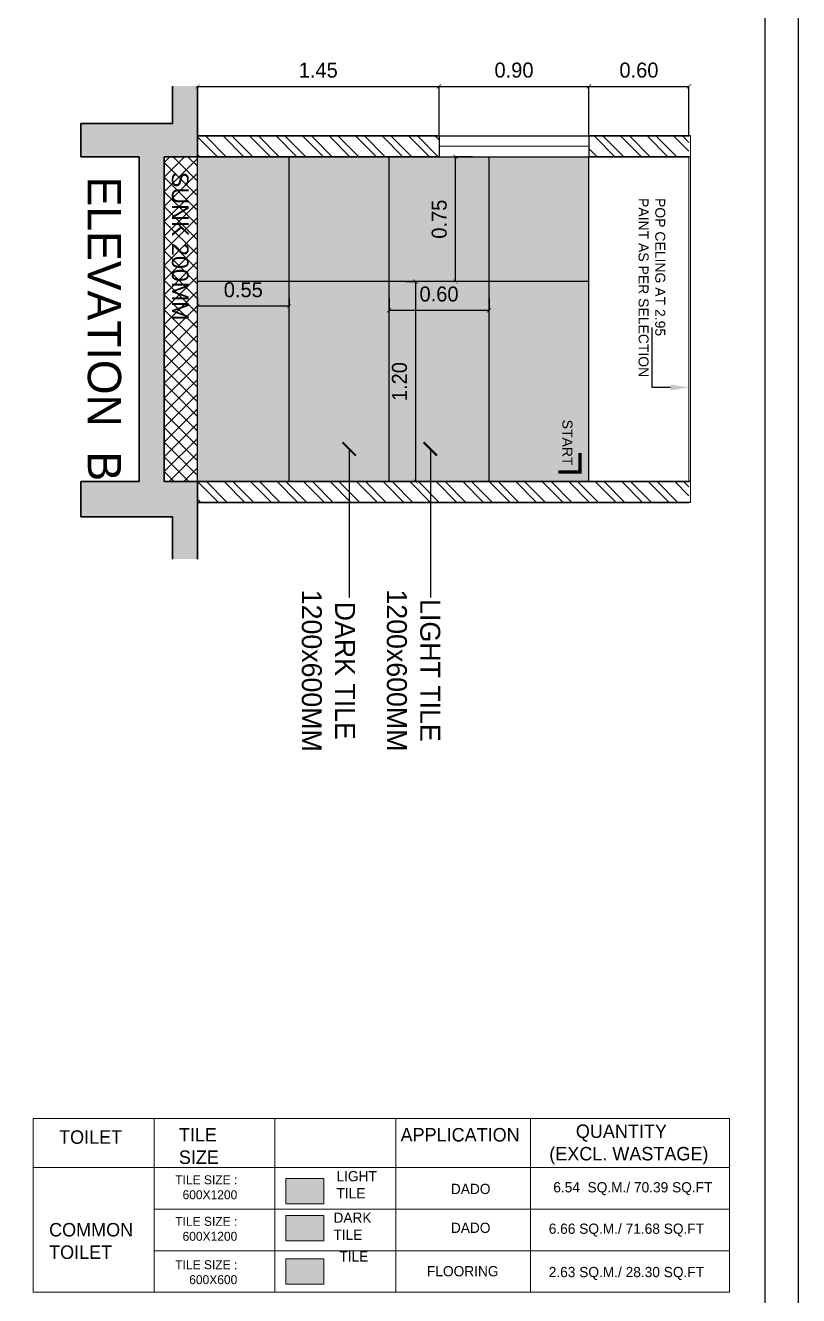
# Model space of a CAD drawing. Header units: metres. Extents: x 494 to 1845, y -666 to 1061.
# Drawn here: x 1821.82 to 1826.46, y 217.34 to 224.97 of the extents above; entities that cross this region are included whole.
import ezdxf
from ezdxf import colors
from ezdxf.entities.mleader import LeaderData, LeaderLine
from ezdxf.math import Vec2, Vec3

# ---------------------------------------------------------------- set-up
doc = ezdxf.new("R2010")
doc.units = ezdxf.units.M
doc.header["$MEASUREMENT"] = 0
doc.linetypes.add('1', pattern=[0])
doc.layers.get('Defpoints').update_dxf_attribs({"color": 12})
for name, color, linetype, lineweight in [('01 WALL', 7, 'Continuous', 25), ('SCPL_TEXT', 7, 'Continuous', 15), ('SUNK', 7, 'Continuous', 13), ('VDA - FALSE CEILING', 7, 'Continuous', 5), ('VDA-Col-slab', 1, 'Continuous', 30), ('VDA-ELEV LINES', 8, 'Continuous', 9), ('VDA-WALL', 250, 'Continuous', 25), ('VDA-WINDOW', 5, 'Continuous', 9), ('VDA_DARK TILES', 8, 'Continuous', 9), ('VDA_LIGHT TILES', 254, 'Continuous', 5)]:
    doc.layers.add(name, color=color, linetype=linetype, lineweight=lineweight)
for name, color, linetype in [('SHEET', 7, 'Continuous'), ('VDA-DIM', 252, '1'), ('VDA-TEXT', 250, '1'), ('VDA-WALL HATCH', 252, 'Continuous'), ('VDA_TILES', 152, '1')]:
    doc.layers.add(name, color=color, linetype=linetype)
doc.styles.add('0.2', font='arial.ttf', dxfattribs={"height": 0.2})
doc.styles.add('arial', font='arial.ttf', dxfattribs={"height": 0.3})
doc.styles.add('RS', font='GOTHIC.TTF')
doc.styles.get("Standard").update_dxf_attribs({"font": 'arial.ttf'})
doc.dimstyles.new('SMALL', dxfattribs={"dimtxt": 0.16, "dimasz": 0.05, "dimexe": 0, "dimexo": 0, "dimgap": 0.05, "dimtad": 0, "dimdec": 1, "dimzin": 0, "dimdsep": 46, "dimtxsty": 'RS', "dimblk": 'ARCHTICK', "dimcen": 2.5, "dimclrd": 256, "dimclre": 256, "dimclrt": 5, "dimadec": 0, "dimazin": 0, "dimtfac": 1, "dimtofl": 0, "dimtmove": 0, "dimatfit": 3, "dimldrblk": 'ARCHTICK', "dimfxl": 0, "dimtolj": 1, "dimtzin": 0, "dimarcsym": 0})
doc.dimstyles.new('SMALL-1', dxfattribs={"dimtxt": 0.16, "dimasz": 0.035, "dimexe": 0, "dimexo": 0.1, "dimgap": 0.05, "dimtad": 1, "dimzin": 0, "dimdsep": 46, "dimtxsty": 'RS', "dimblk": 'DOT', "dimcen": 2.5, "dimclrd": 256, "dimclre": 256, "dimclrt": 5, "dimadec": 0, "dimazin": 0, "dimtfac": 1, "dimtdec": 3, "dimtofl": 0, "dimtmove": 0, "dimatfit": 3, "dimfxl": 0, "dimtolj": 1, "dimtzin": 0, "dimarcsym": 0})
pattern_1 = [(135, (2187.42943, -1020.0974), (-0.079549513, -0.079549513), []), (135, (2187.42943, -1020.04436), (-0.079549513, -0.079549513), [])]

# ---------------------------------------------------------------- blocks, each defined once
blk = doc.blocks.new('_ArchTick')
at = {"color": 0, "linetype": 'ByBlock', "const_width": 0.15}
blk.add_lwpolyline([(-0.5, -0.5), (0.5, 0.5)], dxfattribs=at)
blk = doc.blocks.new('*D964')
at = {"layer": 'Defpoints', "color": 0}
for p in [(1825.2007, 224.6021), (1824.3007, 223.8256), (1825.2007, 223.8256)]:
    blk.add_point(p, dxfattribs=at)
at = {"layer": 'VDA-DIM', "lineweight": -2}
for p, q in [((1824.3007, 224.3021), (1824.3007, 224.6021)), ((1824.3007, 224.6021), (1825.2007, 224.6021)), ((1825.2007, 224.3021), (1825.2007, 224.6021))]:
    blk.add_line(p, q, dxfattribs=at)
at = {"layer": 'VDA-DIM', "lineweight": -2, "xscale": 0.025, "yscale": 0.025, "zscale": 0.025, "rotation": 180}
blk.add_blockref('_ArchTick', (1824.3007, 224.6021), dxfattribs=at)
at = {"layer": 'VDA-DIM', "lineweight": -2, "xscale": 0.025, "yscale": 0.025, "zscale": 0.025}
blk.add_blockref('_ArchTick', (1825.2007, 224.6021), dxfattribs=at)
at = {"layer": 'VDA-DIM', "color": 5, "insert": (1824.7507, 224.6994), "char_height": 0.09, "attachment_point": 5, "style": 'RS'}
blk.add_mtext('\\A1;0.90', dxfattribs=at)
blk = doc.blocks.new('*D965')
at = {"layer": 'Defpoints', "color": 0}
for p in [(1824.3007, 224.6021), (1822.8507, 224.3256), (1824.3007, 224.3256)]:
    blk.add_point(p, dxfattribs=at)
at = {"layer": 'VDA-DIM', "lineweight": -2}
for p, q in [((1822.8507, 224.4256), (1822.8507, 224.6021)), ((1822.8507, 224.6021), (1824.3007, 224.6021)), ((1824.3007, 224.4256), (1824.3007, 224.6021))]:
    blk.add_line(p, q, dxfattribs=at)
at = {"layer": 'VDA-DIM', "lineweight": -2, "xscale": 0.025, "yscale": 0.025, "zscale": 0.025, "rotation": 180}
blk.add_blockref('_ArchTick', (1822.8507, 224.6021), dxfattribs=at)
at = {"layer": 'VDA-DIM', "lineweight": -2, "xscale": 0.025, "yscale": 0.025, "zscale": 0.025}
blk.add_blockref('_ArchTick', (1824.3007, 224.6021), dxfattribs=at)
at = {"layer": 'VDA-DIM', "color": 5, "insert": (1823.5757, 224.6994), "char_height": 0.09, "attachment_point": 5, "style": 'RS'}
blk.add_mtext('\\A1;1.45', dxfattribs=at)
blk = doc.blocks.new('*D966')
at = {"layer": 'Defpoints', "color": 0}
for p in [(1825.8007, 224.6021), (1825.2007, 224.3256), (1825.8007, 224.2006)]:
    blk.add_point(p, dxfattribs=at)
at = {"layer": 'VDA-DIM', "lineweight": -2}
for p, q in [((1825.2007, 224.4256), (1825.2007, 224.6021)), ((1825.2007, 224.6021), (1825.8007, 224.6021)), ((1825.8007, 224.3021), (1825.8007, 224.6021))]:
    blk.add_line(p, q, dxfattribs=at)
at = {"layer": 'VDA-DIM', "lineweight": -2, "xscale": 0.025, "yscale": 0.025, "zscale": 0.025, "rotation": 180}
blk.add_blockref('_ArchTick', (1825.2007, 224.6021), dxfattribs=at)
at = {"layer": 'VDA-DIM', "lineweight": -2, "xscale": 0.025, "yscale": 0.025, "zscale": 0.025}
blk.add_blockref('_ArchTick', (1825.8007, 224.6021), dxfattribs=at)
at = {"layer": 'VDA-DIM', "color": 5, "insert": (1825.5007, 224.6994), "char_height": 0.09, "attachment_point": 5, "style": 'RS'}
blk.add_mtext('\\A1;0.60', dxfattribs=at)
blk = doc.blocks.new('*D967')
at = {"layer": 'Defpoints', "color": 0}
for p in [(1824.3993, 224.1799), (1824.6007, 224.1799), (1824.6007, 223.4299)]:
    blk.add_point(p, dxfattribs=at)
at = {"layer": 'VDA-DIM', "lineweight": -2}
for p, q in [((1824.5007, 224.1799), (1824.3993, 224.1799)), ((1824.3993, 223.4299), (1824.3993, 224.1799)), ((1824.5007, 223.4299), (1824.3993, 223.4299))]:
    blk.add_line(p, q, dxfattribs=at)
at = {"layer": 'VDA-DIM', "lineweight": -2, "xscale": 0.025, "yscale": 0.025, "zscale": 0.025}
for p, rotation in [((1824.3993, 224.1799), 90), ((1824.3993, 223.4299), 270)]:
    blk.add_blockref('_ArchTick', p, dxfattribs=dict(at, rotation=rotation))
at = {"layer": 'VDA-DIM', "color": 5, "insert": (1824.302, 223.8049), "char_height": 0.09, "attachment_point": 5, "rotation": 90, "style": 'RS'}
blk.add_mtext('\\A1;0.75', dxfattribs=at)
blk = doc.blocks.new('*D968')
at = {"layer": 'Defpoints', "color": 0}
for p in [(1824.0007, 223.4299), (1824.1607, 223.4299), (1824.0007, 222.2299)]:
    blk.add_point(p, dxfattribs=at)
at = {"layer": 'VDA-DIM', "lineweight": -2}
for p, q in [((1824.1007, 223.4299), (1824.1607, 223.4299)), ((1824.1607, 222.2299), (1824.1607, 223.4299)), ((1824.1007, 222.2299), (1824.1607, 222.2299))]:
    blk.add_line(p, q, dxfattribs=at)
at = {"layer": 'VDA-DIM', "lineweight": -2, "xscale": 0.025, "yscale": 0.025, "zscale": 0.025}
for p, rotation in [((1824.1607, 223.4299), 90), ((1824.1607, 222.2299), 270)]:
    blk.add_blockref('_ArchTick', p, dxfattribs=dict(at, rotation=rotation))
at = {"layer": 'VDA-DIM', "color": 5, "insert": (1824.0635, 222.8299), "char_height": 0.09, "attachment_point": 5, "rotation": 90, "style": 'RS'}
blk.add_mtext('\\A1;1.20', dxfattribs=at)
blk = doc.blocks.new('*D969')
at = {"layer": 'Defpoints', "color": 0}
for p in [(1822.8507, 223.4299), (1823.4007, 223.4299), (1822.8507, 223.2836)]:
    blk.add_point(p, dxfattribs=at)
at = {"layer": 'VDA-DIM', "lineweight": -2}
for p, q in [((1822.8507, 223.3299), (1822.8507, 223.2836)), ((1823.4007, 223.2836), (1822.8507, 223.2836)), ((1823.4007, 223.3299), (1823.4007, 223.2836))]:
    blk.add_line(p, q, dxfattribs=at)
at = {"layer": 'VDA-DIM', "lineweight": -2, "xscale": 0.025, "yscale": 0.025, "zscale": 0.025, "rotation": 180}
blk.add_blockref('_ArchTick', (1822.8507, 223.2836), dxfattribs=at)
at = {"layer": 'VDA-DIM', "lineweight": -2, "xscale": 0.025, "yscale": 0.025, "zscale": 0.025}
blk.add_blockref('_ArchTick', (1823.4007, 223.2836), dxfattribs=at)
at = {"layer": 'VDA-DIM', "color": 5, "insert": (1823.1257, 223.3808), "char_height": 0.09, "attachment_point": 5, "style": 'RS'}
blk.add_mtext('\\A1;0.55', dxfattribs=at)
blk = doc.blocks.new('*D970')
at = {"layer": 'Defpoints', "color": 0}
for p in [(1824.0007, 223.4299), (1824.6007, 223.4299), (1824.6007, 223.2579)]:
    blk.add_point(p, dxfattribs=at)
at = {"layer": 'VDA-DIM', "lineweight": -2}
for p, q in [((1824.0007, 223.3299), (1824.0007, 223.2579)), ((1824.6007, 223.3299), (1824.6007, 223.2579)), ((1824.0007, 223.2579), (1824.6007, 223.2579))]:
    blk.add_line(p, q, dxfattribs=at)
at = {"layer": 'VDA-DIM', "lineweight": -2, "xscale": 0.025, "yscale": 0.025, "zscale": 0.025, "rotation": 180}
blk.add_blockref('_ArchTick', (1824.0007, 223.2579), dxfattribs=at)
at = {"layer": 'VDA-DIM', "lineweight": -2, "xscale": 0.025, "yscale": 0.025, "zscale": 0.025}
blk.add_blockref('_ArchTick', (1824.6007, 223.2579), dxfattribs=at)
at = {"layer": 'VDA-DIM', "color": 5, "insert": (1824.3007, 223.3552), "char_height": 0.09, "attachment_point": 5, "style": 'RS'}
blk.add_mtext('\\A1;0.60', dxfattribs=at)

msp = doc.modelspace()

# ---------------------------------------------------------------- hatches: boundary and pattern name
at = {"layer": 'SCPL_TEXT'}
h = msp.add_hatch(color=253, dxfattribs=at)
h.dxf.hatch_style = 1
h.paths.add_polyline_path([(1823.3817, 218.0457), (1823.6095, 218.0457), (1823.6095, 217.8938), (1823.3817, 217.8938)])
at = {"layer": 'SCPL_TEXT', "true_color": 0x636466}
h = msp.add_hatch(color=251, dxfattribs=at)
h.dxf.hatch_style = 1
h.paths.add_polyline_path([(1823.3817, 217.8234), (1823.6095, 217.8234), (1823.6095, 217.6716), (1823.3817, 217.6716)])
at = {"layer": 'SCPL_TEXT', "lineweight": 30, "true_color": 0xfcf1d4}
h = msp.add_hatch(color=7, dxfattribs=at)
h.dxf.hatch_style = 1
h.paths.add_polyline_path([(1823.3817, 217.5631), (1823.6095, 217.5631), (1823.6095, 217.4113), (1823.3817, 217.4113)])
at = {"layer": 'SUNK'}
h = msp.add_hatch(dxfattribs=at)
h.set_pattern_fill('ANSI37', color=43, scale=0.5)
h.set_pattern_definition([(225, (2187.42943, -1020.0974), (0.0441941738, -0.0441941738), []), (315, (2187.42943, -1020.0974), (0.0441941738, 0.0441941738), [])])
h.paths.add_polyline_path([(1822.6507, 222.2299), (1822.8507, 222.2299), (1822.8507, 224.1799), (1822.6507, 224.1799)])
at = {"layer": 'VDA-WALL HATCH'}
h = msp.add_hatch(color=8, dxfattribs=at)
h.dxf.hatch_style = 1
h.paths.add_polyline_path([(1822.8507, 221.7645), (1822.7397, 221.7645), (1822.7007, 221.7645), (1822.7007, 222.0174), (1822.1507, 222.0174), (1822.1507, 222.2299), (1822.5007, 222.2299), (1822.5007, 224.1799), (1822.1507, 224.1799), (1822.1507, 224.3799), (1822.7007, 224.3799), (1822.7007, 224.6037), (1822.8507, 224.6037), (1822.8507, 224.1799), (1822.6507, 224.1799), (1822.6507, 222.2299), (1822.8507, 222.2299)])
h = msp.add_hatch(dxfattribs=at)
h.set_pattern_fill('ANSI32', color=256, scale=0.3, angle=90)
h.set_pattern_definition(pattern_1)
h.paths.add_polyline_path([(1822.8507, 224.3049), (1824.3007, 224.3049), (1824.3007, 224.1799), (1822.8507, 224.1799)])
h = msp.add_hatch(dxfattribs=at)
h.set_pattern_fill('ANSI32', color=256, scale=0.3, angle=90)
h.set_pattern_definition(pattern_1)
h.paths.add_polyline_path([(1825.8007, 224.3049), (1825.8007, 224.1799), (1825.2007, 224.1799), (1825.2007, 224.3049)])
h = msp.add_hatch(dxfattribs=at)
h.set_pattern_fill('ANSI32', color=256, scale=0.3, angle=90)
h.set_pattern_definition(pattern_1)
h.paths.add_polyline_path([(1825.8007, 222.2299), (1825.8007, 222.1049), (1822.8507, 222.1049), (1822.8507, 222.2299)])
at = {"layer": 'VDA_DARK TILES', "lineweight": 25, "true_color": 0x939598}
h = msp.add_hatch(color=252, dxfattribs=at)
h.dxf.hatch_style = 1
h.paths.add_polyline_path([(1823.4007, 222.2299), (1823.4007, 223.4299), (1824.0007, 223.4299), (1824.0007, 222.2299)])
h.paths.add_polyline_path([(1823.4007, 223.4299), (1823.4007, 224.1799), (1824.0007, 224.1799), (1824.0007, 223.4299)])
h = msp.add_hatch(color=252, dxfattribs=at)
h.dxf.hatch_style = 1
h.paths.add_polyline_path([(1825.2007, 222.2299), (1824.6007, 222.2299), (1824.6007, 223.4299), (1825.2007, 223.4299)])
h.paths.add_polyline_path([(1824.6007, 223.4299), (1824.6007, 224.1799), (1825.2007, 224.1799), (1825.2007, 223.4299)])
at = {"layer": 'VDA_LIGHT TILES', "true_color": 0xe3e3e3}
h = msp.add_hatch(color=254, dxfattribs=at)
h.dxf.hatch_style = 1
h.paths.add_polyline_path([(1822.8507, 222.2299), (1822.8507, 223.4299), (1823.4007, 223.4299), (1823.4007, 222.2299)])
h.paths.add_polyline_path([(1822.8507, 223.4299), (1822.8507, 224.1799), (1823.4007, 224.1799), (1823.4007, 223.4299)])
h = msp.add_hatch(color=254, dxfattribs=at)
h.dxf.hatch_style = 1
h.paths.add_polyline_path([(1824.3007, 222.2299), (1824.0007, 222.2299), (1824.0007, 223.4299), (1824.6007, 223.4299), (1824.6007, 222.2299)])
h.paths.add_polyline_path([(1824.0007, 223.4299), (1824.0007, 224.1799), (1824.6007, 224.1799), (1824.6007, 223.4299)])

# ---------------------------------------------------------------- linework, layer by layer
for p, q in [((1822.8507, 224.3049), (1825.8007, 224.3049)), ((1822.8507, 224.1799), (1825.8007, 224.1799)), ((1822.8507, 222.2299), (1825.8007, 222.2299)), ((1822.8507, 222.1049), (1825.8007, 222.1049))]:
    msp.add_line(p, q)
at = {"layer": '01 WALL', "color": 23, "const_width": 0.02}
msp.add_lwpolyline([(1825.1464, 222.4016), (1825.1464, 222.2873), (1825.0176, 222.2873)], dxfattribs=at)
at = {"layer": 'SCPL_TEXT', "color": 0}
for p, q in [((1821.8647, 218.4055), (1821.8647, 217.3629)), ((1826.0437, 218.4055), (1821.8647, 218.4055)), ((1822.5903, 218.4055), (1822.5903, 217.3629)), ((1823.3159, 217.3629), (1823.3159, 218.4055)), ((1824.0415, 217.3629), (1824.0415, 218.4055)), ((1824.8499, 218.4055), (1824.8499, 217.3629)), ((1826.0437, 218.1112), (1821.8647, 218.1112)), ((1826.0437, 217.8618), (1822.5903, 217.8618)), ((1826.0437, 217.6123), (1822.5903, 217.6123)), ((1826.0437, 217.3629), (1821.8647, 217.3629))]:
    msp.add_line(p, q, dxfattribs=at)
msp.add_lwpolyline([(1826.0437, 217.3629), (1826.0437, 218.4055)], dxfattribs=at)
for points in [[(1823.3817, 218.0457), (1823.6095, 218.0457), (1823.6095, 217.8938), (1823.3817, 217.8938)], [(1823.3817, 217.8234), (1823.6095, 217.8234), (1823.6095, 217.6716), (1823.3817, 217.6716)], [(1823.3817, 217.5631), (1823.6095, 217.5631), (1823.6095, 217.4113), (1823.3817, 217.4113)]]:
    msp.add_lwpolyline(points, close=True, dxfattribs=at)
at = {"layer": 'SHEET'}
for points in [[(1826.4591, 231.6492), (1815.2002, 231.6492), (1815.2002, 215.7259), (1826.4591, 215.7259)], [(1826.2591, 231.4492), (1815.4002, 231.4492), (1815.4002, 215.9259), (1826.2591, 215.9259)]]:
    msp.add_lwpolyline(points, close=True, dxfattribs=at)
at = {"layer": 'VDA - FALSE CEILING', "color": 18, "lineweight": 20}
for p, q in [((1825.8107, 222.1049), (1825.8107, 224.3049)), ((1825.8007, 222.2299), (1825.8007, 224.1799))]:
    msp.add_line(p, q, dxfattribs=at)
at = {"layer": 'VDA-Col-slab'}
for p, q in [((1822.7007, 224.6037), (1822.7007, 224.3799)), ((1822.8507, 224.6037), (1822.8507, 224.1799)), ((1822.7007, 224.3799), (1822.1507, 224.3799)), ((1822.1507, 224.3799), (1822.1507, 224.1799)), ((1822.5007, 224.1799), (1822.1507, 224.1799)), ((1822.5007, 224.1799), (1822.5007, 222.2299)), ((1822.6507, 224.1799), (1822.6507, 222.2299)), ((1822.6507, 224.1799), (1822.8507, 224.1799)), ((1822.1507, 222.2299), (1822.5007, 222.2299)), ((1822.1507, 222.2299), (1822.1507, 222.0174)), ((1822.6507, 222.2299), (1822.8507, 222.2299)), ((1822.8507, 222.2299), (1822.8507, 221.7645)), ((1822.7007, 222.0174), (1822.1507, 222.0174)), ((1822.7007, 222.0174), (1822.7007, 221.7645))]:
    msp.add_line(p, q, dxfattribs=at)
at = {"layer": 'VDA-Col-slab', "color": 18, "lineweight": -3, "true_color": 0x000000}
msp.add_line((1822.8507, 222.2299), (1822.8507, 224.1799), dxfattribs=at)
at = {"layer": 'VDA-ELEV LINES'}
for p, q in [((1824.3007, 224.3049), (1825.2007, 224.3049)), ((1825.2007, 224.1799), (1824.3007, 224.1799))]:
    msp.add_line(p, q, dxfattribs=at)
at = {"layer": 'VDA-WALL'}
for p, q in [((1824.3007, 224.3049), (1822.8507, 224.3049)), ((1824.3007, 224.3049), (1824.3007, 224.1799)), ((1825.8107, 224.3049), (1825.2007, 224.3049)), ((1825.2007, 224.3049), (1825.2007, 224.1799)), ((1824.3007, 224.1799), (1822.8507, 224.1799)), ((1825.8107, 224.1799), (1825.2007, 224.1799)), ((1825.8107, 222.2299), (1822.8507, 222.2299)), ((1825.8107, 222.1049), (1822.8507, 222.1049))]:
    msp.add_line(p, q, dxfattribs=at)
at = {"layer": 'VDA-WINDOW'}
msp.add_line((1824.3007, 224.2424), (1825.2007, 224.2424), dxfattribs=at)
at = {"layer": 'VDA_TILES', "color": 0}
for p, q in [((1823.4007, 222.2299), (1823.4007, 224.1799)), ((1824.0007, 222.2299), (1824.0007, 224.1799)), ((1824.6007, 222.2299), (1824.6007, 224.1799)), ((1825.2007, 222.2299), (1825.2007, 224.1799)), ((1825.2007, 223.4299), (1822.8507, 223.4299))]:
    msp.add_line(p, q, dxfattribs=at)

# ---------------------------------------------------------------- texts
at = {"layer": 'VDA-TEXT', "rotation": 270}
for s, insert, char_height, width, attachment_point, style in [('\\pi0.43168;SUNK 200MM', (1822.6958, 223.1963), 0.1, 1.314504061156185e-11, 9, 'arial'), ('{\\fCentury Gothic|b0|i0|c0|p34;ELEVATION  B}', (1822.3922, 223.1461), 0.2, 2.207254, 2, '0.2'), ('POP CELING AT 2.95\\PPAINT AS PER SELECTION', (1825.4976, 223.9318), 0.06, 1.314504061156185e-11, 7, 'arial'), ('{\\fCentury Gothic|b0|i0|c0|p34;DARK TILE \\P1200x600MM}', (1823.4754, 221.0938), 0.12, 1.394661, 8, '0.2'), ('{\\fCentury Gothic|b0|i0|c0|p34;LIGHT TILE \\P1200x600MM', (1823.9861, 221.0958), 0.12, 1.394661, 8, '0.2')]:
    msp.add_mtext(s, dxfattribs=dict(at, insert=insert, char_height=char_height, width=width, attachment_point=attachment_point, style=style))
at = {"layer": 'VDA-TEXT', "color": 7, "insert": (1825.1014, 222.9386), "char_height": 0.06, "width": 0.951781, "attachment_point": 1, "rotation": 270, "style": 'arial'}
msp.add_mtext('\\pi0.33747;START ', dxfattribs=at)
at = {"layer": 'VDA-TEXT', "color": 0, "attachment_point": 1}
for s, insert, char_height, width in [('{\\fCentury Gothic|b0|i0|c0|p34;\\C0;TOILET}', (1822.02, 218.3348), 0.080848, 0.434933), ('{\\fCentury Gothic|b0|i0|c0|p34;\\C0;TILE SIZE}', (1822.7391, 218.3487), 0.080848, 0.434933), ('{\\fCentury Gothic|b0|i0|c0|p34;\\C0;APPLICATION}', (1824.0697, 218.3487), 0.080848, 0.780203), ('{\\fCentury Gothic|b0|i0|c0|p34;\\W5.30809;  \\W1;QUANTITY ^J\\W5.30809; \\W1;(EXCL. WASTAGE)}', (1824.8032, 218.3698), 0.080848, 1.230021), ('{\\fCentury Gothic|b0|i0|c0|p34;LIGHT TILE}', (1823.6852, 218.0903), 0.061494, 0.0896), ('{\\fCentury Gothic|b0|i0|c0|p34;DADO}', (1824.3719, 218.0139), 0.061494, 0.0896), ('{\\fCentury Gothic|b0|i0|c0|p34;DARK TILE}', (1823.6669, 217.841), 0.061494, 0.0896), ('{\\fCentury Gothic|b0|i0|c0|p34;COMMON\\PTOILET}', (1821.96, 217.7785), 0.080848, 0.434933), ('{\\fCentury Gothic|b0|i0|c0|p34;DADO}', (1824.3719, 217.7803), 0.061494, 0.0896), ('{\\fCentury Gothic|b0|i0|c0|p34; TILE}', (1823.7027, 217.6084), 0.061494, 0.0896), ('{\\fCentury Gothic|b0|i0|c0|p34;FLOORING}', (1824.2283, 217.52), 0.061494, 0.0896)]:
    msp.add_mtext(s, dxfattribs=dict(at, insert=insert, char_height=char_height, width=width))
at = {"layer": 'VDA-TEXT', "color": 0, "char_height": 0.053898, "width": 0.711795, "attachment_point": 9, "rotation": 0}
for s, insert in [('{\\fCentury Gothic|b0|i0|c0|p34;TILE SIZE :\\P600X1200}', (1823.0897, 217.9203)), ('{\\fCentury Gothic|b0|i0|c0|p34;TILE SIZE :\\P600X1200}', (1823.0897, 217.6709)), ('{\\fCentury Gothic|b0|i0|c0|p34;TILE SIZE :\\P600X600}', (1823.0897, 217.4106))]:
    msp.add_mtext(s, dxfattribs=dict(at, insert=insert))
at = {"layer": 'VDA-TEXT', "color": 5, "width": 1.165376, "attachment_point": 1}
for s, insert, char_height in [('\\pt10;{\\fCentury Gothic|b0|i0|c0|p34;6.54  SQ.M./ 70.39 SQ.FT}', (1824.9865, 218.0237), 0.061494), ('{\\fCentury Gothic|b0|i0|c0|p34;\\C0;6.66 SQ.M./ \\fCentury Gothic|b0|i0|c0|p34;71.68\\fCentury Gothic|b0|i0|c0|p34; SQ.FT}', (1824.9593, 217.775), 0.0614945), ('{\\fCentury Gothic|b0|i0|c0|p34;\\C0;2.63 SQ.M./ 28.30 SQ.FT}', (1824.9593, 217.5148), 0.061494)]:
    msp.add_mtext(s, dxfattribs=dict(at, insert=insert, char_height=char_height))

# ---------------------------------------------------------------- dimensions: what is measured, and where the dimension line sits
at = {"layer": 'VDA-DIM'}
for base, p1, p2, picture, middle in [((1824.3007, 224.6021), (1822.8507, 224.3256), (1824.3007, 224.3256), '*D965', (1823.5757, 224.6994)), ((1825.2007, 224.6021), (1824.3007, 223.8256), (1825.2007, 223.8256), '*D964', (1824.7507, 224.6994)), ((1825.8007, 224.6021), (1825.2007, 224.3256), (1825.8007, 224.2006), '*D966', (1825.5007, 224.6994)), ((1822.8507, 223.2836), (1823.4007, 223.4299), (1822.8507, 223.4299), '*D969', (1823.1257, 223.3808)), ((1824.6007, 223.2579), (1824.0007, 223.4299), (1824.6007, 223.4299), '*D970', (1824.3007, 223.3552))]:
    dim = msp.add_linear_dim(base=base, p1=p1, p2=p2, dimstyle='SMALL-1', override={"dimtxt": 0.09, "dimasz": 0.025, "dimblk": 'ArchTick'}, dxfattribs=at)
    dim.commit()
    dim.dimension.update_dxf_attribs({"geometry": picture, "text_midpoint": middle})
for base, p1, p2, picture, middle in [((1824.3993, 224.1799), (1824.6007, 223.4299), (1824.6007, 224.1799), '*D967', (1824.302, 223.8049)), ((1824.1607, 223.4299), (1824.0007, 222.2299), (1824.0007, 223.4299), '*D968', (1824.0635, 222.8299))]:
    dim = msp.add_linear_dim(base=base, p1=p1, p2=p2, angle=90, dimstyle='SMALL-1', override={"dimtxt": 0.09, "dimasz": 0.025, "dimblk": 'ArchTick'}, dxfattribs=at)
    dim.commit()
    dim.dimension.update_dxf_attribs({"geometry": picture, "text_midpoint": middle})

# ---------------------------------------------------------------- leaders
at = {"layer": 'VDA-TEXT', "color": 1}
for points in [[(1823.761, 222.4255, -0.0013), (1823.761, 221.5329, -0.0013)], [(1824.2486, 222.4255, -0.0013), (1824.2486, 221.5329, -0.0013)]]:
    msp.add_leader(points, dimstyle='SMALL', override={"dimasz": 0.08, "dimfxl": 0.3, "dimarcsym": 1}, dxfattribs=at)
at = {"layer": 'VDA-TEXT', "color": 252}
ml = msp.add_multileader_mtext('Standard', dxfattribs=at)
ml.set_content('', color=252)
ml.set_leader_properties()
ml.build(insert=Vec2(0, 0))
ml.multileader.update_dxf_attribs({"dogleg_length": 0.36, "arrow_head_size": 0.11})
ctx = ml.context
ctx.base_point, ctx.char_height, ctx.arrow_head_size, ctx.landing_gap_size, ctx.plane_origin, ctx.plane_x_axis, ctx.plane_y_axis = Vec3(1825.5794, 223.1547), 0.18, 0.11, 0.09, Vec3(1825.8007, 222.7947), Vec3(0, 1), Vec3(-1, 0)
notes = []
notes.append((ctx, [(0, (1, 1, 0), (1825.5794, 222.7947), (0, 1), 0.36, [(0, [(1825.8007, 222.7947)], 0, [])])]))
ctx.mtext.insert, ctx.mtext.text_direction, ctx.mtext.rotation, ctx.mtext.flow_direction = Vec3(1825.4894, 223.2447), Vec3(0, 1), 1.570796, 5
for ctx, leaders in notes:
    for number, flags, end, landing, length, lines in leaders:
        leader = LeaderData()
        leader.index, (leader.has_last_leader_line, leader.has_dogleg_vector, leader.attachment_direction) = number, flags
        leader.last_leader_point, leader.dogleg_vector, leader.dogleg_length = Vec3(end), Vec3(landing), length
        for number, points, colour, breaks in lines:
            line = LeaderLine()
            line.index, line.vertices, line.color, line.breaks = number, Vec3.list(points), colors.encode_raw_color(colour), breaks
            leader.lines.append(line)
        ctx.leaders.append(leader)

doc.saveas('drawing.dxf')
